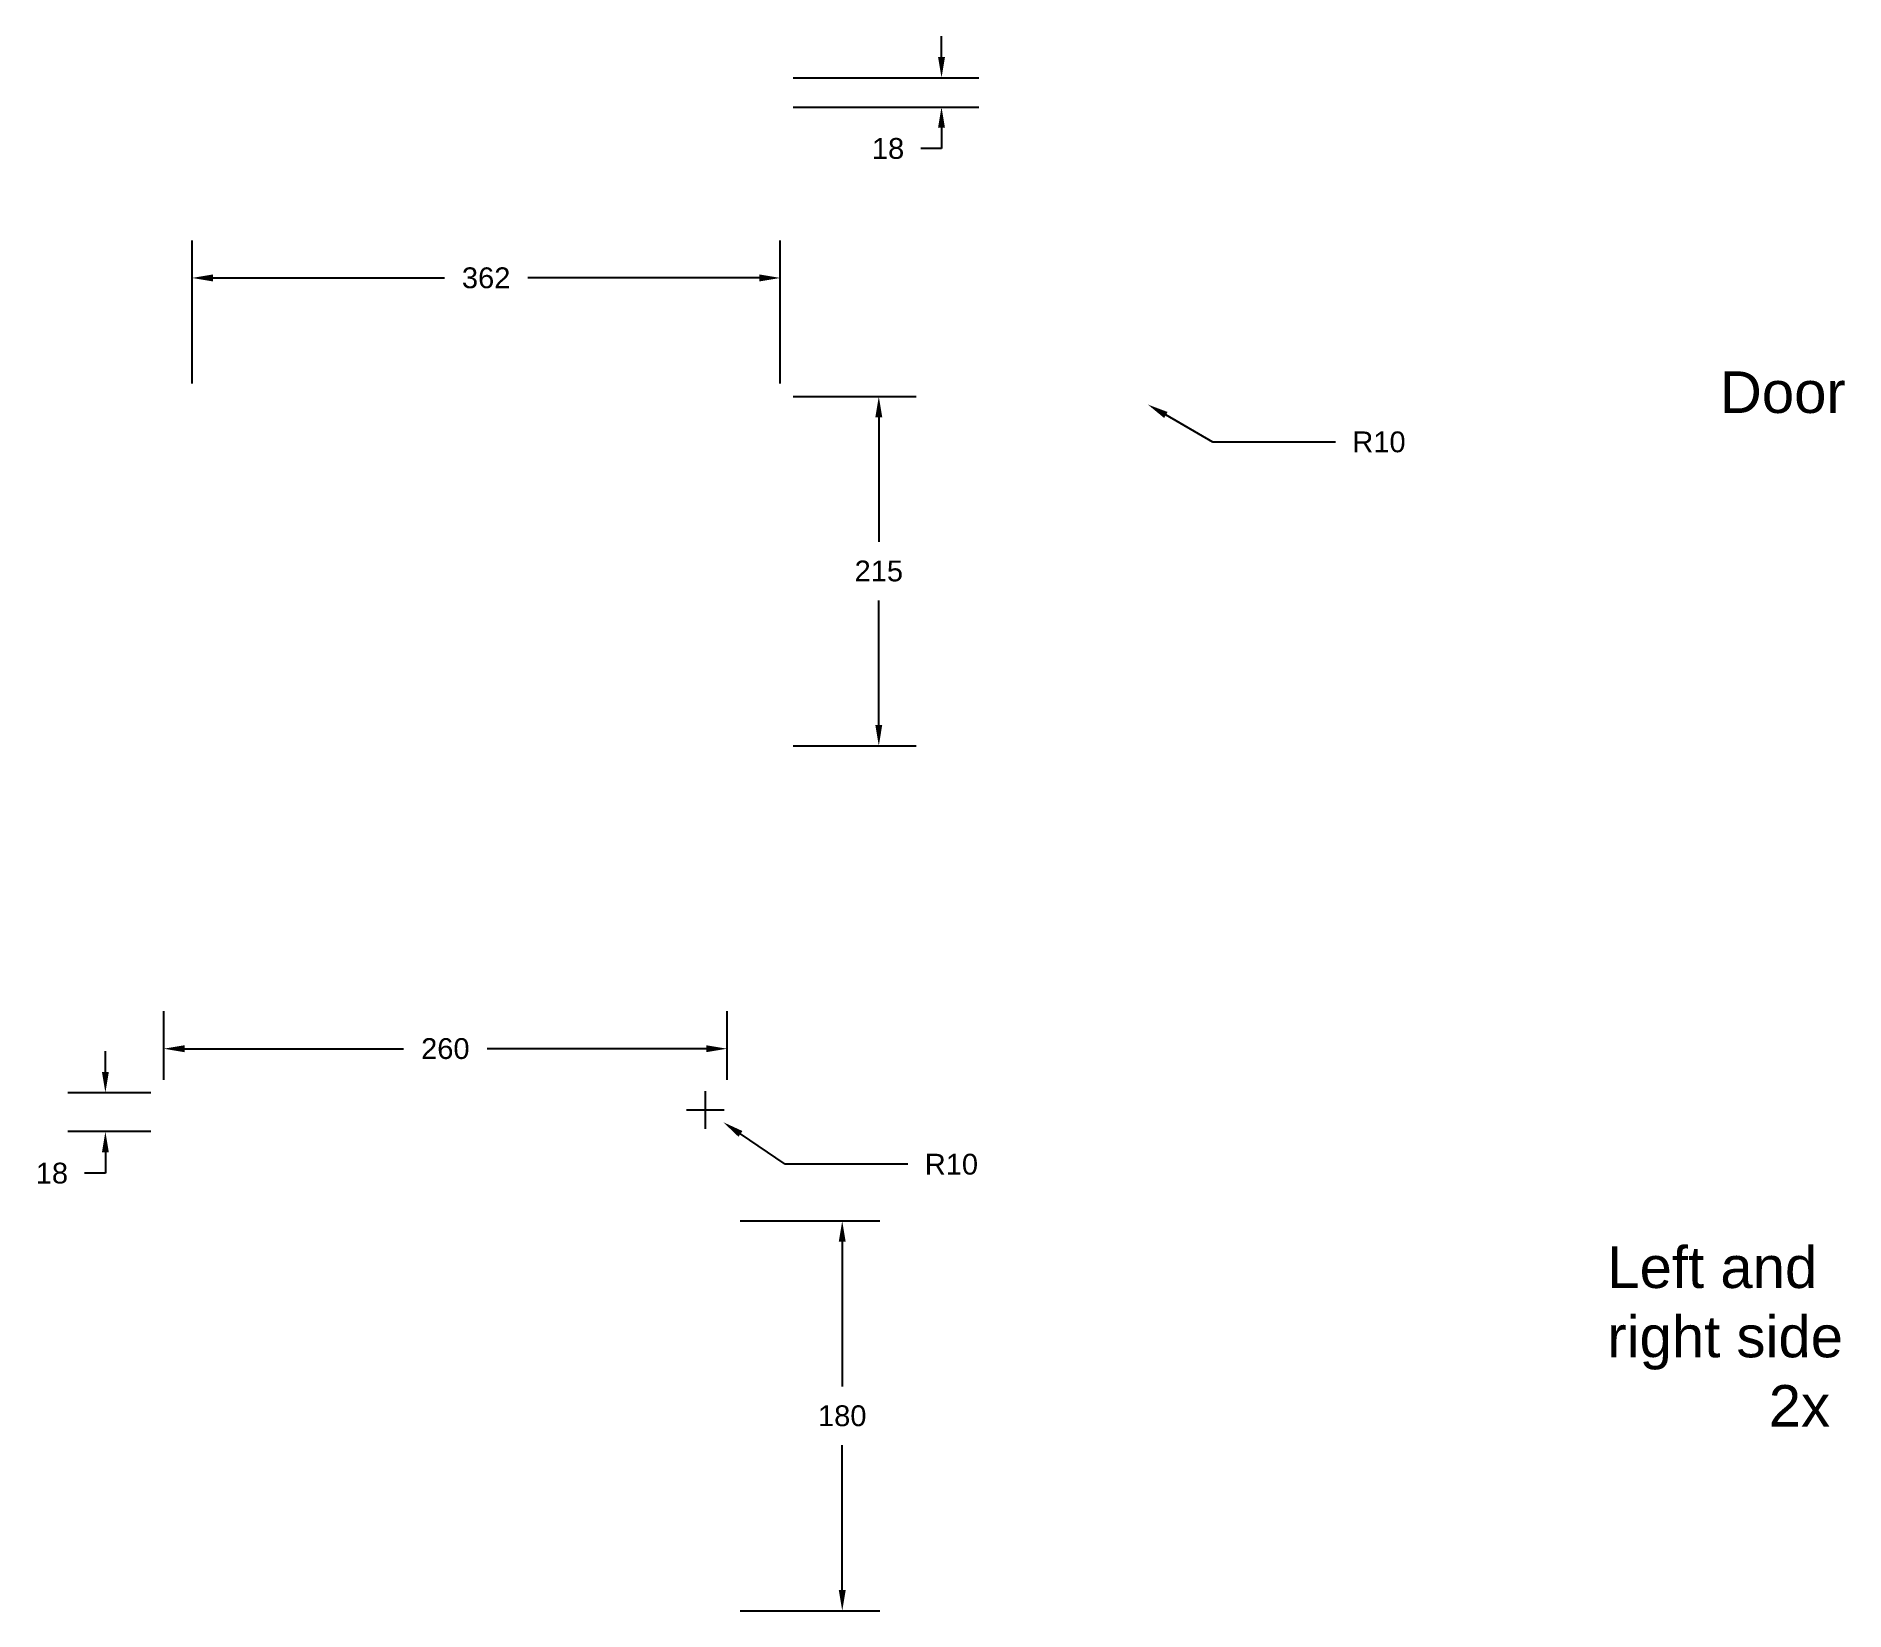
# Paper-space layout 'Door and L and R side' of a CAD drawing. Header units: inches. Extents: x 0.25 to 8.94, y 0.21 to 7.78.
import ezdxf

# ---------------------------------------------------------------- set-up
doc = ezdxf.new("R2010")
doc.units = ezdxf.units.IN
doc.header["$MEASUREMENT"] = 0
doc.layers.add('Mechanical', color=7, linetype='Continuous')
doc.styles.get("Standard").update_dxf_attribs({"font": 'arial.ttf'})
doc.dimstyles.get("Standard").update_dxf_attribs({"dimtxt": 0.18, "dimasz": 0.18, "dimexe": 0.18, "dimexo": 0.0625, "dimgap": 0.09, "dimtad": 0, "dimtih": 1, "dimtoh": 1, "dimdec": 4, "dimzin": 0, "dimdsep": 46, "dimtxsty": 'Standard', "dimcen": 0.09, "dimadec": 0, "dimazin": 0, "dimtfac": 1, "dimtdec": 4, "dimtofl": 0, "dimtmove": 0, "dimatfit": 3, "dimfxl": 1, "dimtolj": 1, "dimtzin": 0, "dimarcsym": 0})

# ---------------------------------------------------------------- blocks, each defined once
blk = doc.blocks.new('*D21')
at = {"layer": 'Defpoints', "color": 0, "transparency": 16777216}
for p in [(3.8232, 6.0493), (3.8232, 4.3696), (4.297, 4.3696)]:
    blk.add_point(p, dxfattribs=at)
at = {"layer": 'Mechanical', "color": 0, "lineweight": -2, "transparency": 16777216}
for p, q in [((3.8857, 6.0493), (4.477, 6.0493)), ((4.297, 5.9493), (4.297, 5.3505)), ((4.297, 4.4696), (4.297, 5.0684)), ((3.8857, 4.3696), (4.477, 4.3696))]:
    blk.add_line(p, q, dxfattribs=at)
at = {"layer": 'Mechanical', "color": 0, "transparency": 16777216}
for points in [[(4.2803, 5.9493), (4.3136, 5.9493), (4.297, 6.0493)], [(4.2803, 4.4696), (4.3136, 4.4696), (4.297, 4.3696)]]:
    blk.add_solid(points, dxfattribs=at)
at = {"layer": 'Mechanical', "color": 0, "transparency": 16777216, "insert": (4.297, 5.2094), "char_height": 0.1, "attachment_point": 5}
blk.add_mtext('\\A1;215', dxfattribs=at)
blk = doc.blocks.new('*D22')
at = {"layer": 'Defpoints', "color": 0, "transparency": 16777216}
for p in [(0.9951, 6.6192), (0.9951, 6.0493), (3.8232, 6.0493)]:
    blk.add_point(p, dxfattribs=at)
at = {"layer": 'Mechanical', "color": 0, "lineweight": -2, "transparency": 16777216}
for p, q in [((0.9951, 6.1118), (0.9951, 6.7992)), ((3.8232, 6.1118), (3.8232, 6.7992)), ((1.0951, 6.6192), (2.2092, 6.6192)), ((3.7232, 6.6192), (2.6091, 6.6192))]:
    blk.add_line(p, q, dxfattribs=at)
at = {"layer": 'Mechanical', "color": 0, "transparency": 16777216}
for points in [[(1.0951, 6.6359), (1.0951, 6.6025), (0.9951, 6.6192)], [(3.7232, 6.6359), (3.7232, 6.6025), (3.8232, 6.6192)]]:
    blk.add_solid(points, dxfattribs=at)
at = {"layer": 'Mechanical', "color": 0, "transparency": 16777216, "insert": (2.4092, 6.6192), "char_height": 0.1, "attachment_point": 5}
blk.add_mtext('\\A1;362', dxfattribs=at)
blk = doc.blocks.new('*D23')
at = {"layer": 'Defpoints', "color": 0, "transparency": 16777216}
for p in [(3.8232, 7.5818), (3.8232, 7.4412), (4.5985, 7.4412)]:
    blk.add_point(p, dxfattribs=at)
at = {"layer": 'Mechanical', "color": 0, "lineweight": -2, "transparency": 16777216}
for p, q in [((4.5985, 7.6818), (4.5985, 7.7818)), ((3.8857, 7.5818), (4.7785, 7.5818)), ((3.8857, 7.4412), (4.7785, 7.4412)), ((4.5985, 7.3412), (4.5985, 7.2412)), ((4.5985, 7.2412), (4.4985, 7.2412))]:
    blk.add_line(p, q, dxfattribs=at)
at = {"layer": 'Mechanical', "color": 0, "transparency": 16777216}
for points in [[(4.5819, 7.6818), (4.6152, 7.6818), (4.5985, 7.5818)], [(4.5819, 7.3412), (4.6152, 7.3412), (4.5985, 7.4412)]]:
    blk.add_solid(points, dxfattribs=at)
at = {"layer": 'Mechanical', "color": 0, "transparency": 16777216, "insert": (4.3415, 7.2412), "char_height": 0.1, "attachment_point": 5}
blk.add_mtext('\\A1;18', dxfattribs=at)
blk = doc.blocks.new('*D24')
at = {"layer": 'Defpoints', "color": 0, "transparency": 16777216}
for p in [(5.5906, 6.0102), (5.6583, 5.9711)]:
    blk.add_point(p, dxfattribs=at)
at = {"layer": 'Mechanical', "color": 0, "lineweight": -2, "transparency": 16777216}
for p, q in [((5.9024, 5.8302), (5.6772, 5.9602)), ((6.4925, 5.8302), (5.9024, 5.8302))]:
    blk.add_line(p, q, dxfattribs=at)
at = {"layer": 'Mechanical', "color": 0, "transparency": 16777216}
blk.add_solid([(5.6855, 5.9746), (5.6689, 5.9458), (5.5906, 6.0102)], dxfattribs=at)
at = {"layer": 'Mechanical', "color": 0, "transparency": 16777216, "insert": (6.7018, 5.8302), "char_height": 0.1, "attachment_point": 5}
blk.add_mtext('\\A1;R10', dxfattribs=at)
blk = doc.blocks.new('*D34')
at = {"layer": 'Defpoints', "color": 0, "transparency": 16777216}
for p in [(3.5672, 2.9126), (0.8589, 2.7013), (3.5672, 2.7013)]:
    blk.add_point(p, dxfattribs=at)
at = {"layer": 'Mechanical', "color": 0, "lineweight": -2, "transparency": 16777216}
for p, q in [((0.8589, 2.7638), (0.8589, 3.0926)), ((3.5672, 2.7638), (3.5672, 3.0926)), ((0.9589, 2.9126), (2.0119, 2.9126)), ((3.4672, 2.9126), (2.4142, 2.9126))]:
    blk.add_line(p, q, dxfattribs=at)
at = {"layer": 'Mechanical', "color": 0, "transparency": 16777216}
for points in [[(0.9589, 2.9292), (0.9589, 2.8959), (0.8589, 2.9126)], [(3.4672, 2.9292), (3.4672, 2.8959), (3.5672, 2.9126)]]:
    blk.add_solid(points, dxfattribs=at)
at = {"layer": 'Mechanical', "color": 0, "transparency": 16777216, "insert": (2.213, 2.9126), "char_height": 0.1, "attachment_point": 5}
blk.add_mtext('\\A1;260', dxfattribs=at)
blk = doc.blocks.new('*D35')
at = {"layer": 'Defpoints', "color": 0, "transparency": 16777216}
for p in [(3.5672, 2.0845), (3.5672, 0.2095), (4.1212, 0.2095)]:
    blk.add_point(p, dxfattribs=at)
at = {"layer": 'Mechanical', "color": 0, "lineweight": -2, "transparency": 16777216}
for p, q in [((3.6297, 2.0845), (4.3012, 2.0845)), ((4.1212, 1.9845), (4.1212, 1.2881)), ((4.1212, 0.3095), (4.1212, 1.006)), ((3.6297, 0.2095), (4.3012, 0.2095))]:
    blk.add_line(p, q, dxfattribs=at)
at = {"layer": 'Mechanical', "color": 0, "transparency": 16777216}
for points in [[(4.1045, 1.9845), (4.1378, 1.9845), (4.1212, 2.0845)], [(4.1045, 0.3095), (4.1378, 0.3095), (4.1212, 0.2095)]]:
    blk.add_solid(points, dxfattribs=at)
at = {"layer": 'Mechanical', "color": 0, "transparency": 16777216, "insert": (4.1212, 1.147), "char_height": 0.1, "attachment_point": 5}
blk.add_mtext('\\A1;180', dxfattribs=at)
blk = doc.blocks.new('*D37')
at = {"layer": 'Defpoints', "color": 0, "transparency": 16777216}
for p in [(3.463, 2.618), (3.5491, 2.5593)]:
    blk.add_point(p, dxfattribs=at)
at = {"layer": 'Mechanical', "color": 0, "lineweight": -2, "transparency": 16777216}
for p, q in [((3.463, 2.528), (3.463, 2.708)), ((3.373, 2.618), (3.553, 2.618)), ((3.8467, 2.3567), (3.6318, 2.5031)), ((4.4368, 2.3567), (3.8467, 2.3567))]:
    blk.add_line(p, q, dxfattribs=at)
at = {"layer": 'Mechanical', "color": 0, "transparency": 16777216}
blk.add_solid([(3.6412, 2.5168), (3.6224, 2.4893), (3.5491, 2.5593)], dxfattribs=at)
at = {"layer": 'Mechanical', "color": 0, "transparency": 16777216, "insert": (4.6461, 2.3567), "char_height": 0.1, "attachment_point": 5}
blk.add_mtext('\\A1;R10', dxfattribs=at)
blk = doc.blocks.new('*D38')
at = {"layer": 'Defpoints', "color": 0, "transparency": 16777216}
for p in [(0.8589, 2.7013), (0.5785, 2.5138), (0.8589, 2.5138)]:
    blk.add_point(p, dxfattribs=at)
at = {"layer": 'Mechanical', "color": 0, "lineweight": -2, "transparency": 16777216}
for p, q in [((0.5785, 2.8013), (0.5785, 2.9013)), ((0.7964, 2.7013), (0.3985, 2.7013)), ((0.7964, 2.5138), (0.3985, 2.5138)), ((0.5785, 2.4138), (0.5785, 2.3138)), ((0.5785, 2.3138), (0.4785, 2.3138))]:
    blk.add_line(p, q, dxfattribs=at)
at = {"layer": 'Mechanical', "color": 0, "transparency": 16777216}
for points in [[(0.5618, 2.8013), (0.5951, 2.8013), (0.5785, 2.7013)], [(0.5618, 2.4138), (0.5951, 2.4138), (0.5785, 2.5138)]]:
    blk.add_solid(points, dxfattribs=at)
at = {"layer": 'Mechanical', "color": 0, "transparency": 16777216, "insert": (0.3214, 2.3138), "char_height": 0.1, "attachment_point": 5}
blk.add_mtext('\\A1;18', dxfattribs=at)

psp = doc.layouts.new('Door and L and R side')

# ---------------------------------------------------------------- texts
at = {"layer": 'Mechanical', "char_height": 0.2, "attachment_point": 1}
for s, insert in [('Door', (8.3407, 6.1698)), ('Left and right side\\P          2x', (7.7995, 1.962))]:
    psp.add_mtext_dynamic_manual_height_columns(s, width=1.164563, gutter_width=1, heights=[0], dxfattribs=dict(at, insert=insert))

# ---------------------------------------------------------------- dimensions: what is measured, and where the dimension line sits
at = {"layer": 'Mechanical'}
for base, p1, p2, angle, override, picture, middle in [((4.5985, 7.4412), (3.8232, 7.5818), (3.8232, 7.4412), 90, {"dimtxt": 0.1, "dimasz": 0.1, "dimdec": 0, "dimlfac": -128}, '*D23', (4.3415, 7.2412)), ((0.9951, 6.6192), (3.8232, 6.0493), (0.9951, 6.0493), 180, {"dimtxt": 0.1, "dimasz": 0.1, "dimdec": 0, "dimlfac": -128}, '*D22', (2.4092, 6.6192)), ((4.297, 4.3696), (3.8232, 6.0493), (3.8232, 4.3696), 90, {"dimtxt": 0.1, "dimasz": 0.1, "dimdec": 0, "dimlfac": -128}, '*D21', (4.297, 5.2094)), ((3.5672, 2.9126), (0.8589, 2.7013), (3.5672, 2.7013), 180, {"dimtxt": 0.1, "dimasz": 0.1, "dimdec": 0, "dimlfac": -96}, '*D34', (2.213, 2.9126)), ((0.5785, 2.5138), (0.8589, 2.7013), (0.8589, 2.5138), 270, {"dimtxt": 0.1, "dimasz": 0.1, "dimdec": 0, "dimlfac": -96}, '*D38', (0.3214, 2.3138)), ((4.1212, 0.2095), (3.5672, 2.0845), (3.5672, 0.2095), 90, {"dimtxt": 0.1, "dimasz": 0.1, "dimdec": 0, "dimlfac": -96}, '*D35', (4.1212, 1.147))]:
    dim = psp.add_linear_dim(base=base, p1=p1, p2=p2, angle=angle, dimstyle='Standard', override=override, dxfattribs=at)
    dim.commit()
    dim.dimension.update_dxf_attribs({"geometry": picture, "text_midpoint": middle})
for center, mpoint, override, picture, middle in [((5.6583, 5.9711), (5.5906, 6.0102), {"dimtxt": 0.1, "dimasz": 0.1, "dimdec": 0, "dimlfac": -128}, '*D24', (6.7018, 5.8302)), ((3.463, 2.618), (3.5491, 2.5593), {"dimtxt": 0.1, "dimasz": 0.1, "dimdec": 0, "dimlfac": -96}, '*D37', (4.6461, 2.3567))]:
    dim = psp.add_radius_dim(center=center, mpoint=mpoint, dimstyle='Standard', override=override, dxfattribs=at)
    dim.commit()
    dim.dimension.update_dxf_attribs({"geometry": picture, "text_midpoint": middle, "dimtype": 164})

doc.saveas('drawing.dxf')
